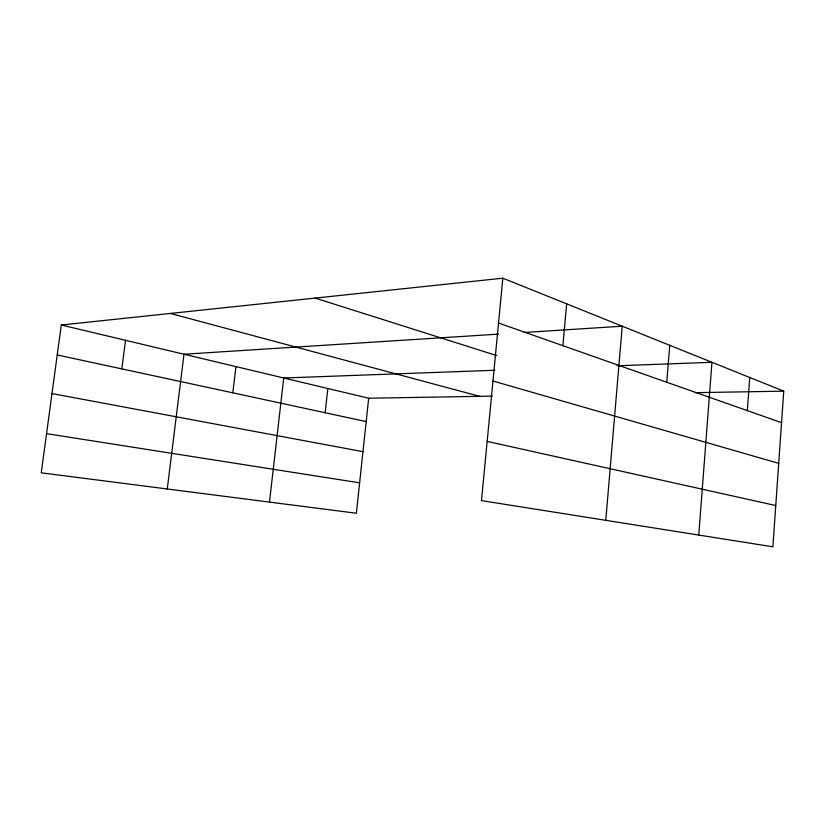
<?xml version="1.0" encoding="UTF-8"?>
<svg xmlns="http://www.w3.org/2000/svg" width="825" height="825" viewBox="0 0 825 825"><rect width="100%" height="100%" fill="white"/><g stroke="black" fill="none" stroke-linecap="round" stroke-linejoin="round"><path stroke-width="1.24" d="M502.838 278.19L783.75 391.163L772.881 546.81L481.47 500.62L502.838 278.19L61.287 325.009L41.25 472.818L356.369 513.243L368.682 398.228L61.287 325.009M747.326 410.633L749.75 377.489M698.754 535.064L711.965 362.299L617.162 365.774M666.765 382.264L669.745 345.314M605.767 520.327L622.236 326.205L524.092 332.485M562.877 345.675L566.641 303.847M325.163 412.737L327.845 388.493M269.476 502.095L283.738 377.994L494.773 370.26M232.815 392.824L235.95 366.609M167.269 488.988L183.996 354.234L498.434 334.125M121.822 368.888L125.524 340.312M368.682 398.228L492.35 396.124M694.959 392.669L783.75 391.163M46.561 433.651L359.628 482.831M51.996 393.577L362.959 451.667M57.224 354.956L366.187 421.585M487.162 441.385L775.758 505.539M170.373 313.448L479.686 396.33M492.958 381.006L778.707 463.341M315.14 298.093L496.743 355.585M498.527 323.018L781.553 422.678"/></g></svg>
